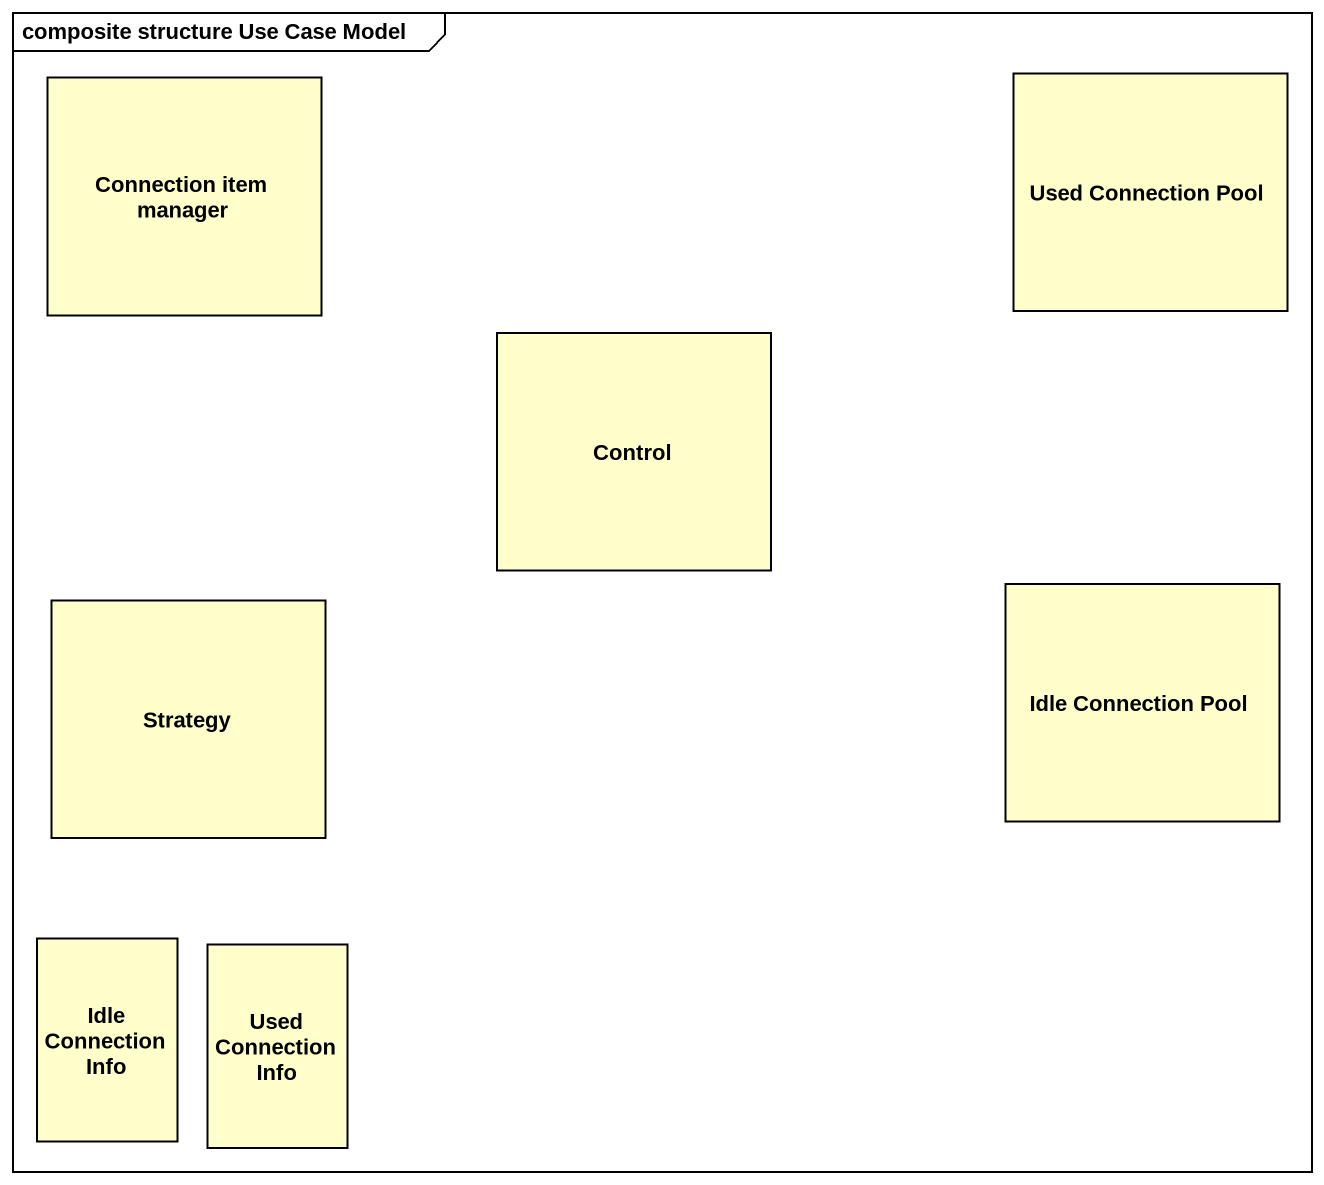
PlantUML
@startuml
mainframe composite structure Use Case Model
rectangle "Connection item manager" as Connection_item_manager
rectangle "Used Connection Pool" as Used_Connection_Pool
rectangle "Control" as Control_
rectangle Strategy
rectangle "Idle Connection Pool" as Idle_Connection_Pool
rectangle "Idle Connection Info" as Idle_Connection_Info
rectangle "Used Connection Info" as Used_Connection_Info
@enduml
